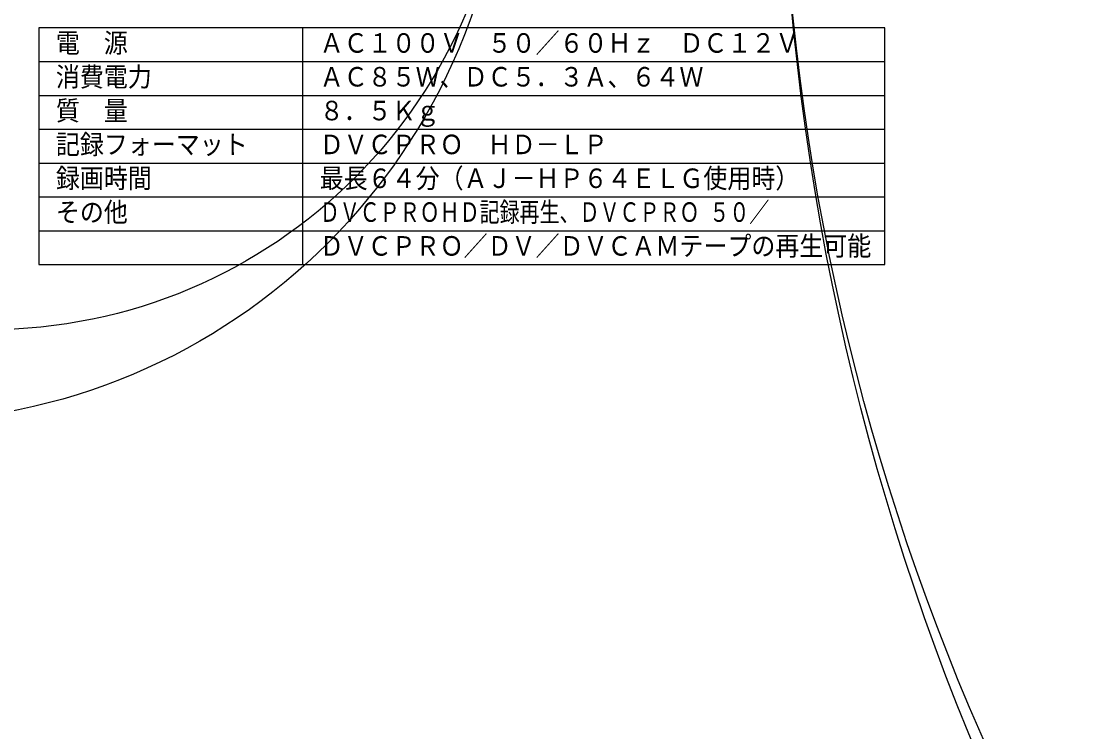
# Model space of a CAD drawing. Units: millimetres, scale not verified. Extents: x -174 to 799, y -360 to 392.
# Drawn here: x -65.1 to 90.5, y -125.6 to -20.5 of the extents above; entities that cross this region are included whole.
import ezdxf
from ezdxf.enums import TextEntityAlignment as Align

# ---------------------------------------------------------------- set-up
doc = ezdxf.new("R2010")
doc.units = ezdxf.units.MM
doc.header["$LTSCALE"] = 0.190236
for name, color, linetype in [('0-0_GAIKEI', 1, 'Continuous'), ('0-2_MOJI1', 2, 'Continuous'), ('0-3_WAKU', 1, 'Continuous')]:
    doc.layers.add(name, color=color, linetype=linetype)
doc.styles.add('ＭＳ ゴシック', font='')
doc.styles.get('ＭＳ ゴシック').set_extended_font_data('MS Gothic')

msp = doc.modelspace()

# ---------------------------------------------------------------- linework, layer by layer
at = {"layer": '0-0_GAIKEI'}
for centre, radius in [((423.0749, 16.218), 375.9341), ((402.1301, 16.223), 354.9893)]:
    msp.add_circle(centre, radius, dxfattribs=at)
at = {"layer": '0-0_GAIKEI', "color": 7}
for centre, radius in [((-83.744, 10.6034), 90.4148), ((-70.0708, 10.6029), 76.7416)]:
    msp.add_circle(centre, radius, dxfattribs=at)
at = {"layer": '0-3_WAKU', "color": 4}
for p, q in [((62.5001, -21.5), (-62.5001, -21.5)), ((-62.5001, -21.5), (-62.5001, -56.5001)), ((-23.5, -56.5001), (-23.5, -21.5)), ((62.5001, -56.5001), (62.5001, -21.5)), ((-62.5001, -56.5001), (62.5001, -56.5001))]:
    msp.add_line(p, q, dxfattribs=at)
at = {"layer": '0-3_WAKU'}
for p, q in [((-62.5001, -26.5), (62.5001, -26.5)), ((-62.5001, -31.5001), (62.5001, -31.5001)), ((-62.5001, -36.5001), (62.5001, -36.5001)), ((-62.5001, -41.5001), (62.5001, -41.5001)), ((-62.5001, -46.5001), (62.5001, -46.5001)), ((-62.5001, -51.5001), (62.5001, -51.5001))]:
    msp.add_line(p, q, dxfattribs=at)

# ---------------------------------------------------------------- texts
at = {"layer": '0-2_MOJI1', "style": 'ＭＳ ゴシック'}
for s, width, p in [('電\u3000源', 0.9, (-60.0001, -26.0552)), ('ＡＣ１００Ｖ\u3000５０／６０Ｈｚ\u3000ＤＣ１２Ｖ', 0.9, (-21, -26.0552)), ('消費電力', 0.9, (-60.0001, -31.0552)), ('ＡＣ８５Ｗ、ＤＣ５．３Ａ、６４Ｗ', 0.9, (-21, -31.0552)), ('質\u3000量', 0.9, (-60.0001, -36.0552)), ('８．５Ｋｇ', 0.9, (-21, -36.0552)), ('記録フォーマット', 0.9, (-60.0001, -41.0552)), ('ＤＶＣＰＲＯ\u3000ＨＤ－ＬＰ', 0.9, (-21, -41.0552)), ('録画時間', 0.9, (-60.0001, -46.0552)), ('最長６４分（ＡＪ－ＨＰ６４ＥＬＧ使用時）', 0.9, (-21, -46.0552)), ('その他', 0.9, (-60.0001, -51.0552)), ('ＤＶＣＰＲＯＨＤ記録再生、ＤＶＣＰＲＯ ５０／', 0.75, (-21, -51.0552)), ('ＤＶＣＰＲＯ／ＤＶ／ＤＶＣＡＭテープの再生可能', 0.9, (-21, -56.0552))]:
    msp.add_text(s, height=2.887, dxfattribs=dict(at, width=width)).set_placement(p, align=Align.BOTTOM_LEFT)

doc.saveas('drawing.dxf')
